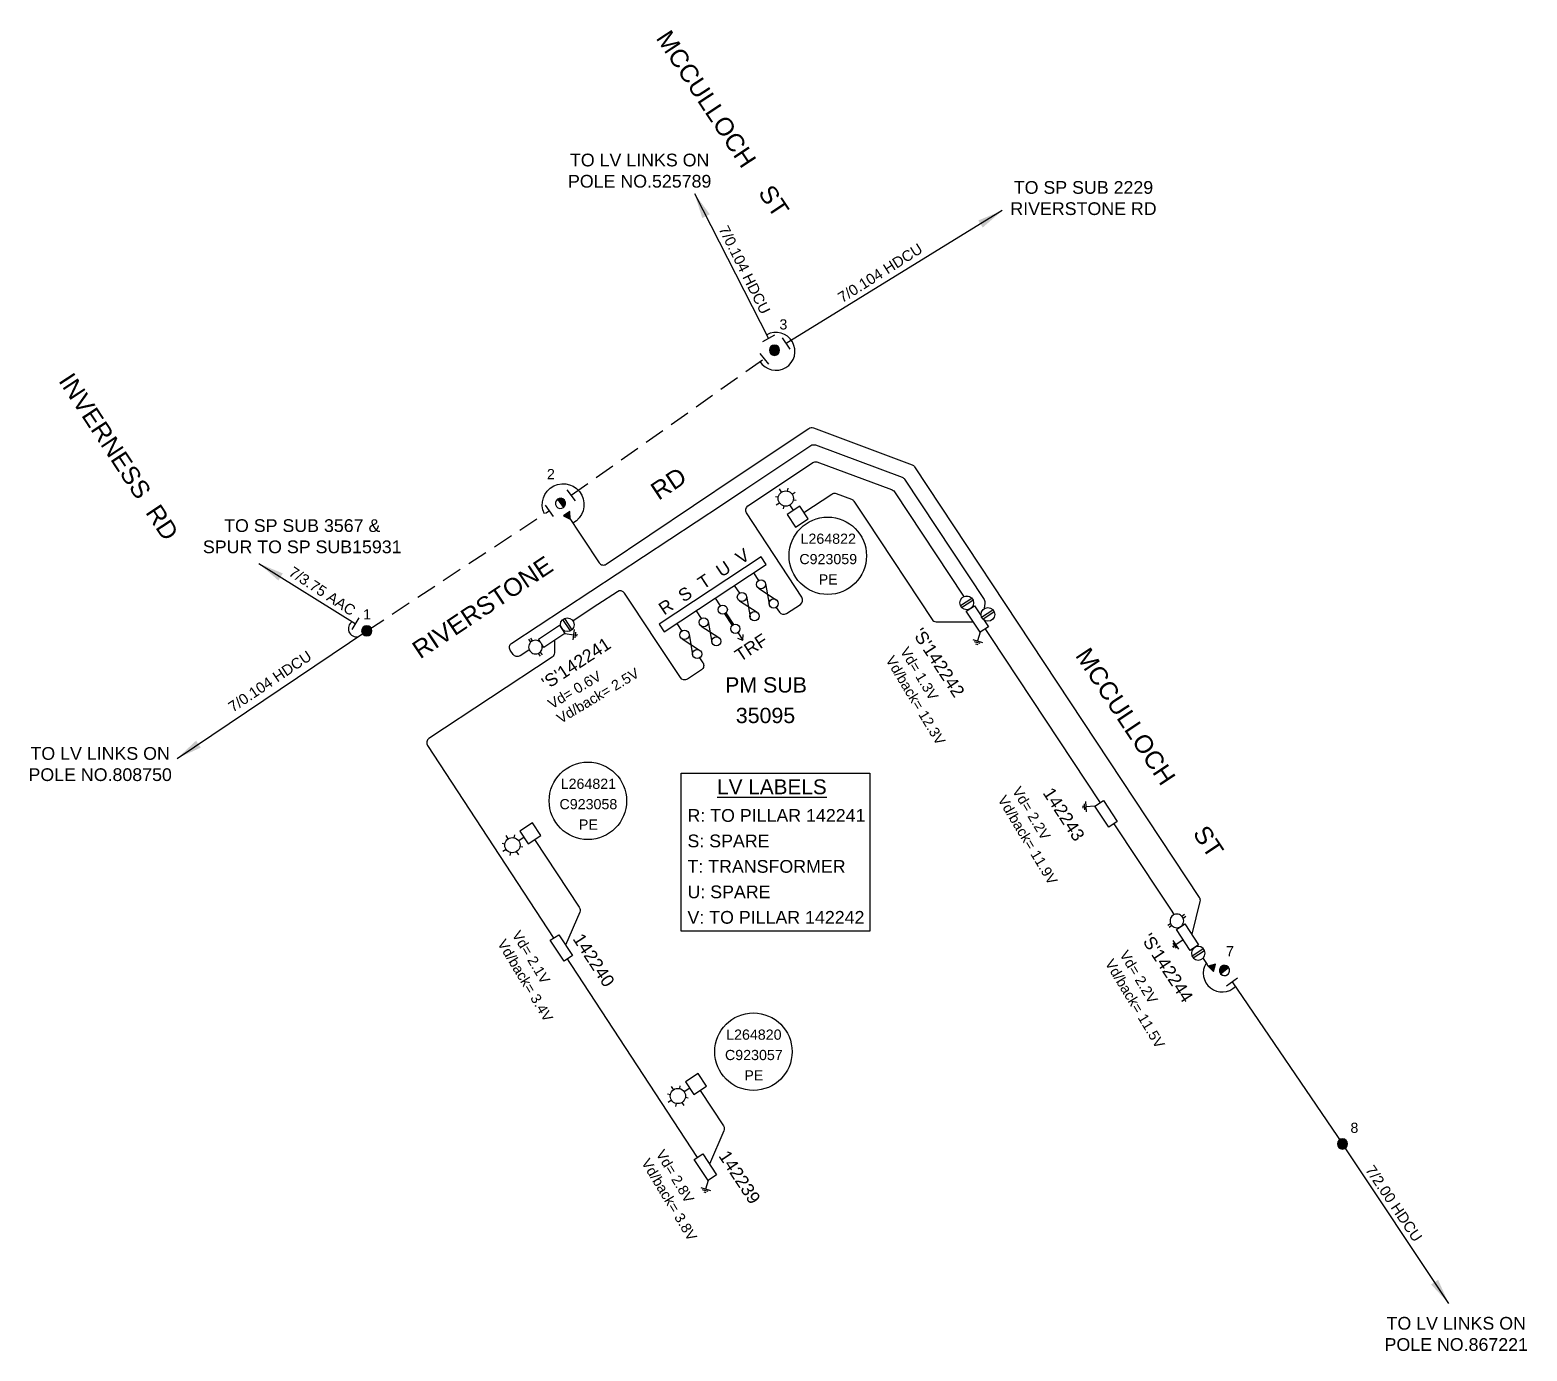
# Model space of a CAD drawing. Header units: metres. Extents: x 302064 to 305578, y 6265466 to 6271990.
# Drawn here: x 302885.8 to 303179.8, y 6267739.3 to 6267998.7 of the extents above; entities that cross this region are included whole.
import ezdxf
from ezdxf.enums import TextEntityAlignment as Align

# ---------------------------------------------------------------- set-up
doc = ezdxf.new("R2010")
doc.units = ezdxf.units.M
doc.linetypes.add('Cable New OH', pattern=[6, 4, -2])
doc.layers.get('0').update_dxf_attribs({"color": 6})
for name, color, linetype in [('_User Miscellaneous1', 7, 'Continuous'), ('Equip_SP_LV_NEW', 7, 'Continuous'), ('Notes_LV_MISC', 7, 'Continuous')]:
    doc.layers.add(name, color=color, linetype=linetype)
doc.styles.add('ARIAL', font='arial.ttf', dxfattribs={"height": 2})
doc.styles.add('POLE_LABEL', font='arial.ttf')
doc.styles.add('SL_LABEL', font='arial.ttf')
doc.styles.get("Standard").update_dxf_attribs({"font": 'arial.ttf'})
doc.linetypes.add('Cable 2', pattern='A,7.5,-0.4,[">",Standard,S=4,R=0,X=0.4,Y=-1.9],-4.2', length=12.1)
doc.linetypes.add('Cable 4', pattern='A,5.25,-0.1,["o",Standard,S=2,R=0,X=1.2,Y=-0.7],-4', length=9.35)
doc.linetypes.add('Cable New UG', pattern='A,7,-0.25,["x",Standard,S=2,R=0,X=0.2,Y=-0.8],-2.1', length=9.35)
doc.dimstyles.new('GISCAD Dim Style', dxfattribs={"dimtxt": 2.5, "dimasz": 3, "dimexe": 1.25, "dimexo": 0.625, "dimtad": 1, "dimtoh": 1, "dimdec": 1, "dimtxsty": 'ARIAL', "dimcen": 2.5, "dimadec": 0, "dimazin": 0, "dimtfac": 1, "dimtdec": 1, "dimtmove": 0, "dimatfit": 3, "dimfxl": 1.25, "dimarcsym": 0})

# ---------------------------------------------------------------- blocks, each defined once
blk = doc.blocks.new('PILLAR_NEW')
blk.add_wipeout([(-2.47, 0.99), (2.47, 0.99), (2.47, -0.99), (-2.47, -0.99)])
at = {"lineweight": -3}
blk.add_lwpolyline([(-2.47, 0.99), (2.47, 0.99), (2.47, -0.99), (-2.47, -0.99)], close=True, dxfattribs=at)
for tag, height, flags, p in [('ASSET_NUM', 2.5, 8, (2, 4)), ('STREET_CODE', 0.2, 9, (1.5, 2)), ('OWNED_BY', 0.2, 9, (1.5, 1.8)), ('OPERATED_BY', 0.2, 9, (1.5, 1.6)), ('STATE', 0.2, 9, (1.5, 1.2)), ('SUPPORT_TYPE', 0.2, 9, (1.5, 1)), ('SUBURB', 0.2, 9, (1.5, 0.2)), ('STREETNAME', 0.2, 9, (1.5, 0)), ('MAINTAINED_BY', 0.2, 9, (1.5, 1.4)), ('USAGE', 0.2, 9, (1.5, 0.8)), ('LEGEND', 0.2, 9, (1.5, 0.6)), ('PARENT', 0.2, 9, (1.5, 0.4)), ('Z', 0.2, 1, (1.5, -0.6)), ('LOCATION', 0.2, 9, (1.5, -0.2)), ('NOTES', 0.2, 9, (1.5, -0.4))]:
    blk.add_attdef(tag, text='', height=height, dxfattribs=dict(flags=flags)).set_placement(p, align=Align.MIDDLE_LEFT)
blk = doc.blocks.new('POLE_EXT')
blk.add_hatch(color=256).paths.add_polyline_path([(-1, 0, 1), (1, 0, 1)])
blk.add_lwpolyline([(-1, 0, 1), (1, 0, 1)], format="xyb", close=True)
for tag, height, flags, p in [('pNumber', 2.5, 8, (-17.84, 2.07)), ('OWNED_BY', 0.2, 9, (1.35, -0.4)), ('SPECIAL_USE', 0.2, 9, (1.35, -0.8)), ('STATE', 0.2, 9, (1.35, -1)), ('cLV', 0.2, 9, (1.35, -1.4)), ('hDepth', 0.2, 9, (1.35, -1.6)), ('hDia', 0.2, 9, (1.35, -1.8)), ('cHV', 0.2, 9, (1.35, -2)), ('PARENT', 0.2, 9, (1.35, -0.6)), ('USAGE', 0.2, 9, (1.35, -1.2)), ('LBRACKET', 0.2, 9, (1.35, -2.2)), ('LExisting', 0.2, 9, (1.35, -2.4)), ('LANTNUMBER', 0.2, 9, (1.35, -2.6)), ('LOther', 0.2, 9, (1.35, -2.8)), ('LRemove', 0.2, 9, (1.35, -3)), ('cLinedev', 0.2, 9, (1.35, -3.4)), ('pExisting', 0.2, 9, (1.35, -3.8)), ('pFooting', 0.2, 9, (1.35, -4.4)), ('pNew', 0.2, 9, (1.35, -4.6)), ('pRelocate', 0.2, 9, (1.35, -5)), ('pRemove', 0.2, 9, (1.35, -5.2)), ('pReplace', 0.2, 9, (1.35, -5.4)), ('pStay', 0.2, 9, (1.35, -5.6)), ('pType', 0.2, 9, (1.35, -5.8)), ('LEGEND', 0.2, 9, (1.35, -3.2)), ('LOCATION', 0.2, 9, (1.35, -3.6)), ('PFNUMBER', 0.2, 9, (1.35, -4)), ('NEWPFNUMBER', 0.2, 9, (1.35, -4.2)), ('cspan', 0.2, 9, (1.35, -6)), ('STREETNAME', 0.2, 9, (1.35, -6.2)), ('SUBURB', 0.2, 9, (1.35, -6.4)), ('OPERATED_BY', 0.2, 9, (1.36, -7.01)), ('NOTES', 0.2, 9, (1.35, -6.6)), ('MAINTAINED_BY', 0.2, 9, (1.36, -6.81))]:
    blk.add_attdef(tag, text='', height=height, dxfattribs=dict(flags=flags)).set_placement(p, align=Align.MIDDLE_LEFT)
at = {"style": 'POLE_LABEL'}
for tag, height, flags, p in [('ASSET_NUM', 2.5, 8, (2, 2)), ('STRUCTURE_PLANT_NUMBER', 0.2, 9, (1.35, 0.03)), ('STREET_CODE', 0.2, 9, (1.35, -0.2))]:
    blk.add_attdef(tag, text='', height=height, dxfattribs=dict(at, flags=flags)).set_placement(p, align=Align.MIDDLE_LEFT)
at = {"flags": 1}
blk.add_attdef('Z', (1.35, -7.33), '', height=0.2, dxfattribs=at)
blk = doc.blocks.new('UGOH_NEW')
blk.add_hatch(color=256).paths.add_polyline_path([(-0.75, 1.7), (0.75, 1.7), (0, 3)])
blk.add_lwpolyline([(-0.75, 1.7), (0.75, 1.7), (0, 3)], close=True)
for tag, flags, p in [('CONSTRUCTED_VOLTAGE', 9, (1.5, 0)), ('ACTUAL_STATUS', 9, (1.5, -1.6)), ('OPERATING_VOLTAGE', 9, (1.5, -0.2)), ('ORIENTATION', 9, (1.5, -0.4)), ('STATE', 9, (1.5, -0.6)), ('OWNED_BY', 9, (1.5, -1)), ('OPERATED_BY', 9, (1.5, -1.2)), ('TYPE', 1, (1.5, -2)), ('USAGE', 9, (1.5, -0.8)), ('MAINTAINED_BY', 9, (1.5, -1.4)), ('NUMBER_OF_PHASES', 9, (1.5, -1.8))]:
    blk.add_attdef(tag, text='', height=0.2, dxfattribs=dict(flags=flags)).set_placement(p, align=Align.MIDDLE_LEFT)
blk = doc.blocks.new('*U77')
for tag, flags, p in [('ACTUAL_STATUS', 9, (1.5, 0)), ('CONSTRUCTED_VOLTAGE', 9, (1.5, -0.2)), ('OPERATING_VOLTAGE', 9, (1.5, -0.6)), ('ORIENTATION', 9, (1.5, -0.8)), ('STATE', 9, (1.5, -1)), ('SWITCH_TYPE', 9, (1.5, -1.2)), ('OWNED_BY', 9, (1.5, -1.8)), ('OPERATED_BY', 9, (1.5, -2)), ('TYPE', 9, (1.5, -2.6)), ('Z', 1, (1.5, -2.8)), ('NO_PHASES', 9, (1.5, -0.4)), ('USAGE', 9, (1.5, -1.4)), ('NOTES', 9, (1.5, -1.6)), ('MAINTAINED_BY', 9, (1.5, -2.2)), ('NUMBER_OF_PHASES', 9, (1.5, -2.4))]:
    blk.add_attdef(tag, text='', height=0.2, dxfattribs=dict(flags=flags)).set_placement(p, align=Align.MIDDLE_LEFT)
blk.add_wipeout([(-493.49, -42.93), (-493.46, -42.74), (-493.46, -42.56), (-493.48, -42.37), (-493.52, -42.19), (-493.59, -42.01), (-493.68, -41.85), (-493.79, -41.69), (-493.91, -41.55), (-494.06, -41.43), (-494.21, -41.33), (-494.38, -41.25), (-494.56, -41.19), (-494.74, -41.15), (-494.93, -41.14), (-495.12, -41.14), (-495.3, -41.18), (-495.48, -41.23), (-495.65, -41.31), (-495.81, -41.41), (-495.96, -41.53), (-496.09, -41.66), (-496.2, -41.81), (-496.3, -41.98), (-496.37, -42.15), (-496.42, -42.33), (-496.44, -42.52), (-496.44, -42.7), (-496.42, -42.89), (-496.38, -43.07), (-496.31, -43.25), (-496.22, -43.41), (-496.12, -43.57), (-495.99, -43.7), (-495.85, -43.83), (-495.69, -43.93), (-495.52, -44.01), (-495.34, -44.07), (-495.16, -44.11), (-494.97, -44.12), (-494.78, -44.11), (-494.6, -44.08), (-494.42, -44.03), (-494.25, -43.95), (-494.09, -43.85), (-493.94, -43.73), (-493.81, -43.6), (-493.7, -43.45), (-493.61, -43.28), (-493.54, -43.11)])
for p, q in [((-495.98, -41.53), (-494.34, -44)), ((-495.56, -41.26), (-493.93, -43.73))]:
    blk.add_line(p, q)
blk.add_circle((-494.95, -42.63), 1.5)
blk = doc.blocks.new('*U78')
for tag, flags, p in [('ACTUAL_STATUS', 9, (1.5, 0)), ('CONSTRUCTED_VOLTAGE', 9, (1.5, -0.2)), ('OPERATING_VOLTAGE', 9, (1.5, -0.6)), ('ORIENTATION', 9, (1.5, -0.8)), ('STATE', 9, (1.5, -1)), ('SWITCH_TYPE', 9, (1.5, -1.2)), ('OWNED_BY', 9, (1.5, -1.8)), ('OPERATED_BY', 9, (1.5, -2)), ('TYPE', 9, (1.5, -2.6)), ('Z', 1, (1.5, -2.8)), ('NO_PHASES', 9, (1.5, -0.4)), ('USAGE', 9, (1.5, -1.4)), ('NOTES', 9, (1.5, -1.6)), ('MAINTAINED_BY', 9, (1.5, -2.2)), ('NUMBER_OF_PHASES', 9, (1.5, -2.4))]:
    blk.add_attdef(tag, text='', height=0.2, dxfattribs=dict(flags=flags)).set_placement(p, align=Align.MIDDLE_LEFT)
blk.add_wipeout([(-494.65, -41.17), (-494.84, -41.14), (-495.03, -41.14), (-495.21, -41.16), (-495.39, -41.2), (-495.57, -41.27), (-495.74, -41.36), (-495.89, -41.47), (-496.03, -41.59), (-496.15, -41.73), (-496.25, -41.89), (-496.33, -42.06), (-496.39, -42.24), (-496.43, -42.42), (-496.45, -42.61), (-496.44, -42.8), (-496.4, -42.98), (-496.35, -43.16), (-496.27, -43.33), (-496.17, -43.49), (-496.05, -43.64), (-495.92, -43.77), (-495.77, -43.88), (-495.61, -43.97), (-495.43, -44.04), (-495.25, -44.09), (-495.07, -44.12), (-494.88, -44.12), (-494.69, -44.1), (-494.51, -44.06), (-494.33, -43.99), (-494.17, -43.9), (-494.01, -43.79), (-493.88, -43.67), (-493.75, -43.52), (-493.65, -43.37), (-493.57, -43.2), (-493.51, -43.02), (-493.47, -42.84), (-493.46, -42.65), (-493.47, -42.46), (-493.5, -42.28), (-493.56, -42.1), (-493.63, -41.93), (-493.73, -41.77), (-493.85, -41.62), (-493.98, -41.49), (-494.13, -41.38), (-494.3, -41.29), (-494.47, -41.21)])
for p, q in [((-496.32, -43.24), (-493.86, -41.61)), ((-496.05, -43.65), (-493.58, -42.02))]:
    blk.add_line(p, q)
blk.add_circle((-494.95, -42.63), 1.5)
blk = doc.blocks.new('earth')
at = {"layer": 'Equip_SP_LV_NEW'}
for p, q in [((0, 0), (0, -1.97)), ((-1.11, -1.97), (1.13, -1.97)), ((-0.66, -2.3), (0.63, -2.3)), ((-0.23, -2.67), (0.24, -2.67))]:
    blk.add_line(p, q, dxfattribs=at)
blk = doc.blocks.new('LV_UG_LINKS_OPEN_EXT')
for p, q in [((-0.25, 1.47), (-0.25, 2.22)), ((0.25, 1.47), (0.25, 2.22)), ((-0.25, -1.47), (-0.25, -2.22)), ((0.25, -1.47), (0.25, -2.22))]:
    blk.add_line(p, q)
at = {"flags": 9}
for tag, p in [('ACTUAL_STATUS', (0, 0)), ('CONSTRUCTED_VOLTAGE', (0, -0.2)), ('OPERATING_VOLTAGE', (0, -0.6)), ('ORIENTATION', (0, -0.8)), ('STATE', (0, -1)), ('SWITCH_TYPE', (0, -1.2)), ('NO_PHASES', (0, -0.4)), ('USAGE', (0, -1.4)), ('NOTES', (0, -1.6))]:
    blk.add_attdef(tag, text='', height=0.2, dxfattribs=at).set_placement(p, align=Align.MIDDLE_LEFT)
at = {"flags": 1}
blk.add_attdef('Z', (0, 0), '', height=0.2, dxfattribs=at)
blk.add_wipeout([(-0.25, 1.47), (-0.43, 1.43), (-0.61, 1.36), (-0.77, 1.28), (-0.93, 1.17), (-1.07, 1.05), (-1.19, 0.9), (-1.29, 0.75), (-1.38, 0.58), (-1.44, 0.4), (-1.48, 0.22), (-1.49, 0.03), (-1.49, -0.16), (-1.45, -0.34), (-1.4, -0.52), (-1.32, -0.69), (-1.23, -0.85), (-1.11, -1), (-0.98, -1.13), (-0.83, -1.24), (-0.66, -1.34), (-0.49, -1.41), (-0.31, -1.46), (-0.13, -1.49), (0.06, -1.49), (0.25, -1.47), (0.43, -1.43), (0.61, -1.36), (0.77, -1.28), (0.93, -1.17), (1.07, -1.05), (1.19, -0.9), (1.29, -0.75), (1.38, -0.58), (1.44, -0.4), (1.48, -0.22), (1.49, -0.03), (1.49, 0.16), (1.45, 0.34), (1.4, 0.52), (1.32, 0.69), (1.23, 0.85), (1.11, 1), (0.98, 1.13), (0.83, 1.24), (0.66, 1.34), (0.49, 1.41), (0.31, 1.46), (0.13, 1.49), (-0.06, 1.49)])
blk.add_lwpolyline([(0, -1.49, 1), (0, 1.49, 1)], format="xyb", close=True)
blk = doc.blocks.new('POLE_REPLACE_NEW')
for tag, flags, p in [('LOther', 9, (1.5, -2.6)), ('LRemove', 9, (1.5, -2.8)), ('LEGEND', 9, (1.5, -3)), ('cLinedev', 9, (1.5, -3.2)), ('cspan', 9, (1.5, -5.6)), ('SUBURB', 9, (1.5, -5.8)), ('pExisting', 9, (1.5, -3.4)), ('PFNUMBER', 9, (1.5, -3.6)), ('NEWPFNUMBER', 9, (1.5, -3.8)), ('pFooting', 9, (1.5, -4)), ('pNew', 9, (1.5, -4.2)), ('pNumber', 9, (1.5, -4.4)), ('pRelocate', 9, (1.5, -4.6)), ('pRemove', 9, (1.5, -4.8)), ('pReplace', 9, (1.5, -5)), ('pStay', 9, (1.5, -5.2)), ('pType', 9, (1.5, -5.4)), ('STREETNAME', 9, (1.5, -6)), ('OPERATED_BY', 9, (1.5, -6.6)), ('Z', 1, (1.5, -7)), ('LOCATION', 9, (1.5, -6.2)), ('NOTES', 9, (1.5, -6.4)), ('MAINTAINED_BY', 9, (1.5, -6.8))]:
    blk.add_attdef(tag, text='', height=0.2, dxfattribs=dict(flags=flags)).set_placement(p, align=Align.MIDDLE_LEFT)
blk.add_wipeout([(0, 1), (-0.13, 0.99), (-0.25, 0.97), (-0.37, 0.93), (-0.48, 0.88), (-0.59, 0.81), (-0.68, 0.73), (-0.77, 0.64), (-0.84, 0.54), (-0.9, 0.43), (-0.95, 0.31), (-0.98, 0.19), (-1, 0.06), (-1, -0.06), (-0.98, -0.19), (-0.95, -0.31), (-0.9, -0.43), (-0.84, -0.54), (-0.77, -0.64), (-0.68, -0.73), (-0.59, -0.81), (-0.48, -0.88), (-0.37, -0.93), (-0.25, -0.97), (-0.13, -0.99), (0, -1), (0.13, -0.99), (0.25, -0.97), (0.37, -0.93), (0.48, -0.88), (0.59, -0.81), (0.68, -0.73), (0.77, -0.64), (0.84, -0.54), (0.9, -0.43), (0.95, -0.31), (0.98, -0.19), (1, -0.06), (1, 0.06), (0.98, 0.19), (0.95, 0.31), (0.9, 0.43), (0.84, 0.54), (0.77, 0.64), (0.68, 0.73), (0.59, 0.81), (0.48, 0.88), (0.37, 0.93), (0.25, 0.97), (0.13, 0.99)])
h = blk.add_hatch(color=256)
edge = h.paths.add_edge_path()
edge.add_arc((0, 0), 1, 270, 450)
edge.add_line((0, 1), (0, -1))
blk.add_lwpolyline([(0, 1), (0, -1)])
at = {"lineweight": -3}
blk.add_arc((0, 0), 1, 90, 270, dxfattribs=at)
blk.add_arc((0, 0), 1, 270, 90)
for tag, height, flags, p in [('ASSET_NUM', 2.5, 8, (2, 2)), ('STREET_CODE', 0.2, 9, (1.5, 0)), ('OWNED_BY', 0.2, 9, (1.5, -0.2)), ('SPECIAL_USE', 0.2, 9, (1.5, -0.6)), ('STATE', 0.2, 9, (1.5, -0.8)), ('cLV', 0.2, 9, (1.5, -1.2)), ('cHV', 0.2, 9, (1.5, -1.8)), ('PARENT', 0.2, 9, (1.5, -0.4)), ('USAGE', 0.2, 9, (1.5, -1)), ('hDepth', 0.2, 9, (1.5, -1.4)), ('hDia', 0.2, 9, (1.5, -1.6)), ('LBRACKET', 0.2, 9, (1.5, -2)), ('LExisting', 0.2, 9, (1.5, -2.2)), ('LANTNUMBER', 0.2, 9, (1.5, -2.4))]:
    blk.add_attdef(tag, text='', height=height, dxfattribs=dict(flags=flags)).set_placement(p, align=Align.MIDDLE_LEFT)
at = {"style": 'POLE_LABEL', "flags": 9}
blk.add_attdef('STRUCTURE_PLANT_NUMBER', text='', height=0.2, dxfattribs=at).set_placement((1.5, 0.24), align=Align.MIDDLE_LEFT)
blk = doc.blocks.new('*U84')
for p, q in [((0, 5.72), (0, 6.47)), ((-2.25, 4.22), (-1.5, 4.22)), ((-1.46, 5.68), (-1.06, 5.28)), ((-1.46, 2.76), (-1.06, 3.16)), ((1.46, 5.68), (1.06, 5.28)), ((1.46, 2.76), (1.06, 3.16)), ((1.5, 4.22), (2.25, 4.22)), ((0, 0), (0, 2.72)), ((0, 0), (0, 0))]:
    blk.add_line(p, q)
blk.add_circle((0, 4.22), 1.5)
at = {"style": 'SL_LABEL'}
for tag, height, flags, p in [('ASSET_NUM', 2.5, 8, (2, 2)), ('STREET_CODE', 0.2, 9, (0, -0.2))]:
    blk.add_attdef(tag, text='', height=height, dxfattribs=dict(at, flags=flags)).set_placement(p, align=Align.MIDDLE_LEFT)
for tag, p, flags in [('Z', (0, 0), 1), ('OPERATED_BY', (0, -9.61), 9)]:
    blk.add_attdef(tag, p, '', height=0.2, dxfattribs=dict(flags=flags))
for tag, height, flags, p in [('CONSTRUCTED_VOLTAGE', 0.2, 9, (0, -0.4)), ('CONTROL_TYPE', 0.2, 9, (0, -0.6)), ('OPERATING_VOLTAGE', 0.2, 9, (0, -1.4)), ('ORIENTATION', 0.2, 9, (0, -1.6)), ('OWNED_BY', 0.2, 9, (0, -1.8)), ('STATE', 0.2, 9, (0, -2)), ('CEXIST', 0.2, 9, (0, -2.4)), ('CNEW', 0.2, 9, (0, -2.6)), ('CNUMBER', 0.2, 9, (0, -2.8)), ('CREMOVE', 0.2, 9, (0, -3)), ('LANTERN_PURPOSE', 0.2, 9, (0, -0.8)), ('LANTERN_TYPE', 0.2, 9, (0, -1)), ('NO_PHASES', 0.2, 9, (0, -1.2)), ('USAGE', 0.2, 9, (0, -2.2)), ('LNUMBER', 2.5, 8, (1.2, -2.8)), ('CREPLACE', 0.2, 9, (0, -3.2)), ('LKINGHEIGHT', 0.2, 9, (0, -3.4)), ('LBRACKET', 0.2, 9, (0, -3.6)), ('LBRACKETVOCAB', 0.2, 9, (0, -3.8)), ('LCATEGORY', 0.2, 9, (0, -4)), ('LCHARGE1', 0.2, 9, (0, -4.2)), ('LCHARGE1PERCENT', 0.2, 9, (0, -4.4)), ('LCHARGE2', 0.2, 9, (0, -4.6)), ('LCHARGE2PERCENT', 0.2, 9, (0, -4.8)), ('LCHARGE3', 0.2, 9, (0, -5)), ('LCHARGE3PERCENT', 0.2, 9, (0, -5.2)), ('LEXIST', 0.2, 9, (0, -5.4)), ('LLAMP', 0.2, 9, (0, -5.6)), ('LLAMPVOCAB', 0.2, 9, (0, -5.8)), ('SUBURB', 0.2, 9, (0, -8.6)), ('STREETNAME', 0.2, 9, (0, -8.8)), ('LMAST', 0.2, 9, (0, -6)), ('LMASTVOCAB', 0.2, 9, (0, -6.2)), ('LNEW', 0.2, 9, (0, -6.4)), ('LANTNUMBER', 0.2, 9, (0, -6.6)), ('LOUTREACH', 0.2, 9, (0, -7)), ('LOUTREACHVOCAB', 0.2, 9, (0, -7.2)), ('LRATECODE', 0.2, 9, (0, -7.4)), ('LREMOVE', 0.2, 9, (0, -7.6)), ('LREPLACE', 0.2, 9, (0, -7.8)), ('LTYPE', 0.2, 9, (0, -8)), ('LTYPEVOCAB', 0.2, 9, (0, -8.2)), ('LEGEND', 0.2, 9, (0, -8.4)), ('LOCATION', 0.2, 9, (0, -9)), ('NOTES', 0.2, 9, (0, -9.2)), ('MAINTAINED_BY', 0.2, 9, (0, -9.86))]:
    blk.add_attdef(tag, text='', height=height, dxfattribs=dict(flags=flags)).set_placement(p, align=Align.MIDDLE_LEFT)
blk = doc.blocks.new('COLUMN_NEW')
blk.add_wipeout([(-1.485, -1.485), (1.485, -1.485), (1.485, 1.485), (-1.485, 1.485)])
at = {"lineweight": -3}
blk.add_lwpolyline([(-1.485, -1.485), (1.485, -1.485), (1.485, 1.485), (-1.485, 1.485)], close=True, dxfattribs=at)
for tag, height, flags, p in [('ASSET_NUM', 2.5, 8, (2, 2)), ('STREET_CODE', 0.2, 9, (1.5, 0)), ('Z', 0.2, 1, (1.5, -2.8)), ('OWNED_BY', 0.2, 9, (1.5, -0.4)), ('OPERATED_BY', 0.2, 9, (1.5, -0.6)), ('STATE', 0.2, 9, (1.5, -1)), ('SUBURB', 0.2, 9, (1.5, -1.8)), ('STREETNAME', 0.2, 9, (1.5, -2)), ('COLUMN_TYPE', 0.2, 9, (1.5, -0.2)), ('USAGE', 0.2, 9, (1.5, -1.2)), ('MAINTAINED_BY', 0.2, 9, (1.5, -0.8)), ('LEGEND', 0.2, 9, (1.5, -1.4)), ('PARENT', 0.2, 9, (1.5, -1.6)), ('LOCATION', 0.2, 9, (1.5, -2.2)), ('NOTES', 0.2, 9, (1.5, -2.4)), ('LABEL_ALIGNMENT', 0.2, 9, (1.5, -2.6))]:
    blk.add_attdef(tag, text='', height=height, dxfattribs=dict(flags=flags)).set_placement(p, align=Align.MIDDLE_LEFT)
at = {"style": 'POLE_LABEL', "flags": 9}
blk.add_attdef('STRUCTURE_PLANT_NUMBER', text='', height=0.2, dxfattribs=at).set_placement((1.5, 0.242), align=Align.MIDDLE_LEFT)
blk = doc.blocks.new('*U103')
for tag, flags, p in [('ACTUAL_STATUS', 9, (1.5, 0)), ('CONSTRUCTED_VOLTAGE', 9, (1.5, -0.2)), ('OPERATING_VOLTAGE', 9, (1.5, -0.6)), ('ORIENTATION', 9, (1.5, -0.8)), ('STATE', 9, (1.5, -1)), ('SWITCH_TYPE', 9, (1.5, -1.2)), ('OWNED_BY', 9, (1.5, -1.8)), ('OPERATED_BY', 9, (1.5, -2)), ('TYPE', 9, (1.5, -2.6)), ('Z', 1, (1.5, -2.8)), ('NO_PHASES', 9, (1.5, -0.4)), ('USAGE', 9, (1.5, -1.4)), ('NOTES', 9, (1.5, -1.6)), ('MAINTAINED_BY', 9, (1.5, -2.2)), ('NUMBER_OF_PHASES', 9, (1.5, -2.4))]:
    blk.add_attdef(tag, text='', height=0.2, dxfattribs=dict(flags=flags)).set_placement(p, align=Align.MIDDLE_LEFT)
blk.add_wipeout([(-494.78, -40.95), (-494.96, -40.92), (-495.15, -40.92), (-495.34, -40.94), (-495.52, -40.99), (-495.7, -41.05), (-495.86, -41.14), (-496.01, -41.25), (-496.15, -41.38), (-496.27, -41.52), (-496.38, -41.68), (-496.46, -41.84), (-496.52, -42.02), (-496.56, -42.21), (-496.57, -42.39), (-496.56, -42.58), (-496.53, -42.76), (-496.47, -42.94), (-496.4, -43.11), (-496.3, -43.27), (-496.18, -43.42), (-496.04, -43.55), (-495.89, -43.66), (-495.73, -43.76), (-495.56, -43.83), (-495.38, -43.88), (-495.19, -43.9), (-495, -43.9), (-494.82, -43.88), (-494.63, -43.84), (-494.46, -43.77), (-494.29, -43.68), (-494.14, -43.58), (-494, -43.45), (-493.88, -43.31), (-493.78, -43.15), (-493.7, -42.98), (-493.63, -42.8), (-493.6, -42.62), (-493.58, -42.43), (-493.59, -42.24), (-493.63, -42.06), (-493.68, -41.88), (-493.76, -41.71), (-493.86, -41.55), (-493.97, -41.4), (-494.11, -41.27), (-494.26, -41.16), (-494.42, -41.07), (-494.6, -41)])
for p, q in [((-496.45, -43.02), (-493.98, -41.39)), ((-496.17, -43.44), (-493.71, -41.81))]:
    blk.add_line(p, q)
blk.add_circle((-495.08, -42.41), 1.5)

msp = doc.modelspace()

# ---------------------------------------------------------------- hatches: boundary and pattern name
at = {"layer": '_User Miscellaneous1', "lineweight": 25}
msp.add_hatch(color=256, dxfattribs=at).paths.add_polyline_path([(303022.491, 6267884.239, -0.101021), (303022.19, 6267884.041), (303023.697, 6267881.756, -0.101021), (303023.998, 6267881.955)])

# ---------------------------------------------------------------- linework, layer by layer
for p, q in [((303024.125, 6267889.607), (303025.116, 6267888.105)), ((303027.882, 6267892.084), (303028.873, 6267890.582)), ((303030.255, 6267889.984), (303030.96, 6267885.92)), ((303020.368, 6267887.13), (303021.36, 6267885.627)), ((303025.121, 6267886.599), (303028.58, 6267884.352)), ((303026.498, 6267887.507), (303027.203, 6267883.444)), ((303028.878, 6267889.076), (303032.337, 6267886.829)), ((303016.612, 6267884.652), (303017.603, 6267883.149)), ((303017.608, 6267881.643), (303021.067, 6267879.396)), ((303018.986, 6267882.552), (303019.69, 6267878.488)), ((303015.229, 6267880.074), (303015.934, 6267876.01)), ((303024.829, 6267880.368), (303025.818, 6267878.868))]:
    msp.add_line(p, q, dxfattribs=at)
for points in [[(303029.149, 6267933.607, 2.3261184), (303030.498, 6267938.839)], [(302986.847, 6267903.686, -2.3758694), (302992.42, 6267901.879)], [(302949.107, 6267882.52, 0.8458189), (302950.307, 6267879.593)]]:
    msp.add_lwpolyline(points, format="xyb", dxfattribs=at)
at = {"layer": '_User Miscellaneous1', "lineweight": 25, "flags": 128}
for points in [[(303031.984, 6267938.743), (303029.633, 6267937.439)], [(303035.069, 6267936.027), (303033.575, 6267938.262)], [(303029.137, 6267935.191), (303030.818, 6267933.092)], [(302992.947, 6267906.266), (302991.294, 6267908.386)], [(302987.006, 6267905.4), (302988.543, 6267903.194)], [(302950.4, 6267883.297), (302949.026, 6267880.986)], [(303120.733, 6267811.041), (303122.935, 6267812.584)]]:
    msp.add_lwpolyline(points, dxfattribs=at)
at = {"layer": '_User Miscellaneous1', "linetype": 'Cable New OH', "lineweight": 25}
for points in [[(302992.121, 6267907.326), (303029.978, 6267934.142)], [(302951.956, 6267880.703), (302987.774, 6267904.297)]]:
    msp.add_lwpolyline(points, dxfattribs=at)
at = {"layer": '_User Miscellaneous1', "linetype": 'Cable New UG', "lineweight": 25, "flags": 128}
for points in [[(302991.196, 6267903.731), (302997.577, 6267894.076, 0.4163235), (302998.968, 6267893.797), (303024.701, 6267911.069), (303038.751, 6267920.444, -0.2407155), (303039.655, 6267920.55), (303059.043, 6267913.33, -0.1589428), (303059.529, 6267912.944), (303115.391, 6267828.391, -0.209709), (303115.527, 6267827.599), (303113.926, 6267821.139)], [(302986.076, 6267878.453), (302982.077, 6267875.81, -0.4142136), (302980.692, 6267876.093), (302980.14, 6267876.927, -0.4142136), (302980.423, 6267878.313), (303021.801, 6267905.509), (303026.37, 6267908.576), (303039.141, 6267917.098, -0.2407155), (303040.045, 6267917.203), (303057.08, 6267910.86, -0.1589428), (303057.565, 6267910.474), (303073.152, 6267886.882, -0.209709), (303073.288, 6267886.09), (303072.939, 6267883.403)], [(303032.344, 6267885.324), (303032.963, 6267884.388, 0.4137057), (303034.348, 6267884.106), (303037.087, 6267885.914, 0.4135155), (303037.372, 6267887.298), (303026.5, 6267903.853, -0.4120632), (303026.781, 6267905.234), (303029.287, 6267906.916), (303039.547, 6267913.762, -0.1993022), (303040.3, 6267913.907), (303054.958, 6267908.449, -0.1985406), (303055.59, 6267908.021), (303095.933, 6267846.958)], [(302988.809, 6267878.807), (302988.809, 6267876.399, -0.2518077), (302988.36, 6267875.564), (302964.175, 6267859.577, 0.4129018), (302963.889, 6267858.195), (303016.824, 6267777.329)], [(303098.662, 6267842.828), (303116.93, 6267815.176, 0.1857782), (303117.515, 6267814.759), (303118.4, 6267814.531)]]:
    msp.add_lwpolyline(points, format="xyb", dxfattribs=at)
at = {"layer": '_User Miscellaneous1', "lineweight": 25}
for points in [[(303010.361, 6267880.521), (303030.383, 6267893.726), (303029.387, 6267895.237), (303009.366, 6267882.031)], [(303013.676, 6267821.782), (303013.676, 6267852.804), (303050.727, 6267852.804), (303050.727, 6267821.782)]]:
    msp.add_lwpolyline(points, close=True, dxfattribs=at)
msp.add_lwpolyline([(303023.998, 6267881.955), (303022.491, 6267884.239, -0.101021), (303022.19, 6267884.041), (303023.697, 6267881.756, -0.101021)], format="xyb", close=True, dxfattribs=at)
msp.add_lwpolyline([(303024.759, 6267879.247), (303025.818, 6267878.868), (303025.886, 6267879.991)], dxfattribs=at)
for centre, radius in [((303029.369, 6267889.83), 0.9), ((303025.611, 6267887.354), 0.9), ((303031.846, 6267886.074), 0.9), ((303021.855, 6267884.876), 0.9), ((303028.089, 6267883.597), 0.9), ((303018.099, 6267882.398), 0.9), ((303024.333, 6267881.119), 0.9), ((303020.577, 6267878.642), 0.9), ((303016.82, 6267876.164), 0.9), ((302995.381, 6267847.339), 7.599), ((303027.869, 6267798.089), 7.599)]:
    msp.add_circle(centre, radius, dxfattribs=at)

# ---------------------------------------------------------------- block references
for p in [(303032.016, 6267935.804), (302951.956, 6267880.702), (303120.372, 6267814.023), (303143.538, 6267779.97)]:
    msp.add_blockref('POLE_EXT', p, dxfattribs=at)
for name, p, rotation in [('*U84', (303036.545, 6267903.172), 33.42758537884881), ('UGOH_NEW', (302990.481, 6267901.462), 333.4300415176536), ('*U84', (302984.066, 6267840.97), 123.6319973814984), ('UGOH_NEW', (303116.487, 6267813.116), 315.5484583998488), ('*U84', (303016.554, 6267791.721), 123.6319973814984)]:
    msp.add_blockref(name, p, dxfattribs=dict(at, rotation=rotation))

# ---------------------------------------------------------------- texts
for s, rotation, p in [('MCCULLOCH    ST', 303.46246, (303008.627, 6267997.096)), ('INVERNESS  RD', 303.46246, (302891.327, 6267929.816)), ('RIVERSTONE                  RD', 33.63309, (302962.429, 6267875.097))]:
    msp.add_text(s, height=3.5, rotation=rotation, dxfattribs=at).set_placement(p)
at = {"layer": '_User Miscellaneous1', "lineweight": 25, "style": 'ARIAL'}
for s, p in [('V', (303025.717, 6267895.355)), ('U', (303021.96, 6267892.877)), ('T', (303018.204, 6267890.399)), ('R', (303010.691, 6267885.443)), ('S', (303014.448, 6267887.921)), ('TRF', (303027.428, 6267877.435))]:
    msp.add_text(s, height=2.5, rotation=33.41138, dxfattribs=at).set_placement(p, align=Align.MIDDLE_CENTER)
at = {"layer": '_User Miscellaneous1', "lineweight": 25, "char_height": 2.5, "attachment_point": 2, "style": 'ARIAL'}
for s, width, insert in [('TO LV LINKS ON POLE NO.525789', 36.04915, (303005.542, 6267974.401)), ('TO SP SUB 2229 RIVERSTONE RD ', 34.10401, (303092.674, 6267969.022)), ('TO SP SUB 3567 & SPUR TO SP SUB15931 ', 40.04248, (302939.294, 6267902.627)), ('TO LV LINKS ON POLE NO.808750', 36.04915, (302899.622, 6267857.896)), ('TO LV LINKS ON POLE NO.867221', 36.04915, (303165.857, 6267746.015, 62.019))]:
    msp.add_mtext_dynamic_manual_height_columns(s, width=width, gutter_width=17.5, heights=[10.798], dxfattribs=dict(at, insert=insert))
at = {"layer": '_User Miscellaneous1', "lineweight": 25, "char_height": 2.5, "width": 23.21823, "attachment_point": 1, "line_spacing_factor": 1.2}
for s, insert, rotation in [('\\pi2.332;{\\H0.83335x;\\C7;7/0.104 HDCU}', (303021.812, 6267962.637), 296.42601), ('\\pi2.332;{\\H0.83335x;\\C7;7/0.104 HDCU}', (303042.234, 6267945.554), 32.32703), ('\\pi4.2931;{\\H0.83335x;\\C7;7/3.75 AAC}', (302934.004, 6267895.825), 326.69478), ('\\pi2.332;{\\H0.83335x;\\C7;7/0.104 HDCU}', (302922.582, 6267865.073), 34), ('\\pi3.1413;{\\H0.83335x;\\C7;7/2.00 HDCU}', (303147.878, 6267778.653), 304)]:
    msp.add_mtext(s, dxfattribs=dict(at, insert=insert, rotation=rotation))
at = {"layer": '_User Miscellaneous1', "lineweight": 25, "char_height": 2, "width": 4.42822, "attachment_point": 1}
for s, insert in [('\\pi1.5593;3', (303031.418, 6267941.881)), ('\\pi1.5518;2', (302985.785, 6267912.492)), ('\\pi1.8458;1', (302949.4, 6267884.951)), ('\\pi1.5668;7', (303119.093, 6267818.806)), ('\\pi1.5552;8', (303143.535, 6267784.152))]:
    msp.add_mtext(s, dxfattribs=dict(at, insert=insert))
at = {"layer": '_User Miscellaneous1', "lineweight": 25, "attachment_point": 1, "line_spacing_factor": 1.2}
for s, insert, char_height, width in [('\\pi2.0954;PM SUB \\P\\pi4.2011;35095', (303020.217, 6267871.605), 3, 19.71264), ('      {\\H1.1667x;\\LLV \\fArial|b0|i0|c204|p34;LABEL\\fArial|b0|i0|c0|p34;S\\fArial|b0|i0|c204|p34;\\P\\H0.85714x;\\lR: }TO PILLAR 142241\\PS: SPARE\\PT{\\fArial|b0|i0|c204|p34;: }TRANSFORMER\\PU: SPARE\\PV{\\fArial|b0|i0|c204|p34;: }TO PILLAR 142242', (303014.926, 6267851.554), 2.49999, 36.38951)]:
    msp.add_mtext(s, dxfattribs=dict(at, insert=insert, char_height=char_height, width=width))
at = {"layer": '_User Miscellaneous1', "lineweight": 25, "char_height": 2, "attachment_point": 5, "line_spacing_factor": 1.2, "style": 'ARIAL'}
for s, insert in [('L264821\\PC923058\\PPE', (302995.472, 6267846.687)), ('L264820\\PC923057\\PPE', (303027.96, 6267797.437))]:
    msp.add_mtext(s, dxfattribs=dict(at, insert=insert))

# ---------------------------------------------------------------- leaders
at = {"layer": '_User Miscellaneous1', "lineweight": 25}
for points in [[(303016.305, 6267966.582), (303030.809, 6267938.091)], [(303076.715, 6267963.215), (303034.327, 6267937.138)], [(302930.795, 6267893.942), (302949.714, 6267882.142)], [(302914.76, 6267855.681), (302951.956, 6267880.703)], [(303164.376, 6267748.678, 124.038), (303143.538, 6267779.97, 124.038)]]:
    msp.add_leader(points, dimstyle='GISCAD Dim Style', override={"dimasz": 5, "dimgap": 0.625, "dimtad": 0, "dimfxl": 0.18}, dxfattribs=at)

# ---------------------------------------------------------------- next in the draw order: block references
for name, p, rotation in [('POLE_REPLACE_NEW', (302989.989, 6267905.752), 37.58444458267455), ('COLUMN_NEW', (303036.548, 6267903.146), 33.20696366753503), ('COLUMN_NEW', (302984.093, 6267840.973), 123.4113756701846), ('COLUMN_NEW', (303016.581, 6267791.724), 123.4113756701846)]:
    msp.add_blockref(name, p, dxfattribs=dict(at, rotation=rotation))
ref = msp.add_blockref('PILLAR_NEW', (303071.84, 6267883.036), dxfattribs=dict(at, rotation=123.4511682459829))
ref.add_attrib('ASSET_NUM', "'S'142242", dxfattribs={"layer": '0', "height": 2.5, "rotation": 303.29697, "flags": 8}).set_placement((303060.041, 6267880.886), align=Align.MIDDLE_LEFT)
at = {"layer": '_User Miscellaneous1', "lineweight": 25, "xscale": 0.9, "yscale": 0.9, "zscale": 0.9}
msp.add_blockref('*U77', (303436.789, 6267920.293), dxfattribs=at)
at = {"layer": '_User Miscellaneous1', "lineweight": 25}
ref = msp.add_blockref('PILLAR_NEW', (303097.122, 6267844.777), dxfattribs=dict(at, rotation=123.4511682459829))
ref.add_attrib('ASSET_NUM', '142243', dxfattribs={"layer": '0', "height": 2.5, "rotation": 303.29697, "flags": 8}).set_placement((303085.628, 6267849.585), align=Align.MIDDLE_LEFT)
for name, p, xscale, yscale, zscale, rotation in [('LV_UG_LINKS_OPEN_EXT', (303111.003, 6267823.766), 0.8999999999999999, 0.8999999999999999, 0.8999999999999999, 123.8926887948313), ('*U78', (303325.242, 6268212.113), -0.9, 0.9, 0.9, 246.9023364918769)]:
    msp.add_blockref(name, p, dxfattribs=dict(at, xscale=xscale, yscale=yscale, zscale=zscale, rotation=rotation))
ref = msp.add_blockref('PILLAR_NEW', (302990.184, 6267818.456), dxfattribs=dict(at, rotation=303.4511682459829))
ref.add_attrib('ASSET_NUM', '142240', dxfattribs={"layer": '0', "height": 2.5, "rotation": 303.29697, "flags": 8}).set_placement((302993.345, 6267820.934), align=Align.MIDDLE_LEFT)
ref = msp.add_blockref('PILLAR_NEW', (303018.446, 6267775.435), dxfattribs=dict(at, rotation=303.4511682459829))
ref.add_attrib('ASSET_NUM', '142239', dxfattribs={"layer": '0', "height": 2.5, "rotation": 303.29697, "flags": 8}).set_placement((303021.974, 6267778.324), align=Align.MIDDLE_LEFT)

# ---------------------------------------------------------------- next in the draw order: linework, layer by layer
at = {"layer": '_User Miscellaneous1', "linetype": 'Cable 4', "lineweight": 25, "ltscale": 0.5, "flags": 128}
for points in [[(302984.91, 6267839.734), (302993.694, 6267826.438, -0.2518731), (302993.78, 6267825.495), (302991.011, 6267819.002)], [(303017.398, 6267790.484), (303021.999, 6267783.52, -0.2518731), (303022.085, 6267782.576), (303019.272, 6267775.98)]]:
    msp.add_lwpolyline(points, format="xyb", dxfattribs=at)
at = {"layer": '_User Miscellaneous1', "lineweight": 25}
msp.add_lwpolyline([(303116.741, 6267815.463, 0.8907348), (303122.517, 6267810.905)], format="xyb", dxfattribs=at)
msp.add_circle((303042.471, 6267895.455), 7.599, dxfattribs=at)

# ---------------------------------------------------------------- next in the draw order: block references
at = {"layer": '_User Miscellaneous1', "lineweight": 25, "xscale": 0.9, "yscale": 0.9, "zscale": 0.9}
msp.add_blockref('*U78', (303515.198, 6267924.579), dxfattribs=at)
at = {"layer": '_User Miscellaneous1', "lineweight": 25}
for p, xscale, yscale, zscale, rotation in [((302990.874, 6267880.17), 0.9, 0.9, 0.9, 82.86803462241865), ((303072.378, 6267880.425), 0.9, 0.9, 0.9, 343.7180671128642), ((303094.932, 6267846.297), 0.9000000000000001, 0.9000000000000001, 0.9000000000000001, 273.564027103962), ((303112.274, 6267820.047), 0.9, 0.9, 0.9, 303.5640271058847), ((303018.984, 6267772.824), 0.9, 0.9, 0.9, 343.7180671128642)]:
    msp.add_blockref('earth', p, dxfattribs=dict(at, xscale=xscale, yscale=yscale, zscale=zscale, rotation=rotation))

# ---------------------------------------------------------------- next in the draw order: texts
msp.add_text('MCCULLOCH        ST', height=3.5, rotation=303.46246, dxfattribs=at).set_placement((303090.951, 6267875.873))
at = {"layer": '_User Miscellaneous1', "lineweight": 25, "insert": (303042.562, 6267894.803), "char_height": 2, "attachment_point": 5, "line_spacing_factor": 1.2, "style": 'ARIAL'}
msp.add_mtext('L264822\\PC923059\\PPE', dxfattribs=at)

# ---------------------------------------------------------------- next in the draw order: linework, layer by layer
at = {"layer": '_User Miscellaneous1', "linetype": 'Cable 4', "lineweight": 25, "ltscale": 0.5, "flags": 128}
msp.add_lwpolyline([(303037.79, 6267903.959), (303043.239, 6267907.56, -0.2395211), (303044.139, 6267907.662), (303047.101, 6267906.559, -0.1589447), (303047.586, 6267906.174), (303050.05, 6267902.44), (303062.934, 6267882.939, 0.2518731), (303063.768, 6267882.49), (303071.014, 6267882.49)], format="xyb", dxfattribs=at)

# ---------------------------------------------------------------- next in the draw order: block references
at = {"layer": '_User Miscellaneous1', "lineweight": 25, "xscale": 0.9, "yscale": 0.9, "zscale": 0.9}
msp.add_blockref('*U103', (303519.477, 6267922.109), dxfattribs=at)
at = {"layer": '_User Miscellaneous1', "lineweight": 25}
ref = msp.add_blockref('PILLAR_NEW', (302988.264, 6267879.633), dxfattribs=dict(at, rotation=213.431453720169))
ref.add_attrib('ASSET_NUM', "'S'142241", dxfattribs={"layer": '0', "height": 2.5, "rotation": 33.27725, "flags": 8}).set_placement((302986.665, 6267870.142), align=Align.MIDDLE_LEFT)
ref = msp.add_blockref('PILLAR_NEW', (303113.1, 6267820.593), dxfattribs=dict(at, rotation=123.4511682459829))
ref.add_attrib('ASSET_NUM', "'S'142244", dxfattribs={"layer": '0', "height": 2.5, "rotation": 303.29697, "flags": 8}).set_placement((303104.908, 6267820.956), align=Align.MIDDLE_LEFT)
at = {"layer": '_User Miscellaneous1', "lineweight": 25, "rotation": 127.5844445826745}
msp.add_blockref('POLE_REPLACE_NEW', (303120.364, 6267814.016), dxfattribs=at)

# ---------------------------------------------------------------- next in the draw order: texts
at = {"layer": 'Notes_LV_MISC', "char_height": 2, "width": 24.86243, "attachment_point": 7, "rotation": 301, "style": 'ARIAL', "bg_fill": 2}
for s, insert in [('Vd= 1.3V\\PVd/back= 12.3V', (303053.717, 6267875.029)), ('Vd= 2.2V\\PVd/back= 11.9V', (303075.728, 6267847.608)), ('Vd= 2.1V\\PVd/back= 3.4V', (302977.51, 6267819.356)), ('Vd= 2.8V\\PVd/back= 3.8V', (303005.771, 6267776.334))]:
    msp.add_mtext(s, dxfattribs=dict(at, insert=insert))

# ---------------------------------------------------------------- next in the draw order: linework, layer by layer
at = {"layer": '_User Miscellaneous1', "linetype": 'Cable 2', "lineweight": 25, "flags": 128}
msp.add_lwpolyline([(303121.834, 6267811.813), (303143.538, 6267779.97)], dxfattribs=at)

# ---------------------------------------------------------------- next in the draw order: block references
at = {"layer": '_User Miscellaneous1', "lineweight": 25, "xscale": 0.8999999999999999, "yscale": 0.8999999999999999, "zscale": 0.8999999999999999, "rotation": 213.8926887948313}
msp.add_blockref('LV_UG_LINKS_OPEN_EXT', (302985.082, 6267877.519), dxfattribs=at)

# ---------------------------------------------------------------- next in the draw order: texts
at = {"layer": 'Notes_LV_MISC', "insert": (303096.792, 6267815.476), "char_height": 2, "width": 24.86243, "attachment_point": 7, "rotation": 301, "style": 'ARIAL', "bg_fill": 2}
msp.add_mtext('Vd= 2.2V\\PVd/back= 11.5V', dxfattribs=at)

# ---------------------------------------------------------------- next in the draw order: texts
at = {"layer": 'Notes_LV_MISC', "insert": (302990.039, 6267862.408), "char_height": 2, "width": 24.86243, "attachment_point": 7, "rotation": 31, "style": 'ARIAL', "bg_fill": 2}
msp.add_mtext('Vd= 0.6V\\PVd/back= 2.5V', dxfattribs=at)

# ---------------------------------------------------------------- next in the draw order: linework, layer by layer
at = {"layer": '_User Miscellaneous1'}
msp.add_line((303009.366, 6267882.031), (303010.361, 6267880.521), dxfattribs=at)
at = {"layer": '_User Miscellaneous1', "lineweight": 25}
for p, q in [((303012.856, 6267882.174), (303013.847, 6267880.671)), ((303013.852, 6267879.165), (303017.311, 6267876.918))]:
    msp.add_line(p, q, dxfattribs=at)
at = {"layer": '_User Miscellaneous1', "linetype": 'Cable New UG', "lineweight": 25, "flags": 128}
msp.add_lwpolyline([(303017.318, 6267875.413), (303017.954, 6267874.453, -0.4149119), (303017.67, 6267873.066), (303014.923, 6267871.255, -0.4135155), (303013.539, 6267871.537), (303002.555, 6267888.115, 0.4138365), (303001.17, 6267888.396), (302997.333, 6267885.863), (302992.472, 6267882.651)], format="xyb", dxfattribs=at)
at = {"layer": '_User Miscellaneous1', "lineweight": 25}
msp.add_circle((303014.342, 6267879.92), 0.9, dxfattribs=at)

doc.saveas('drawing.dxf')
